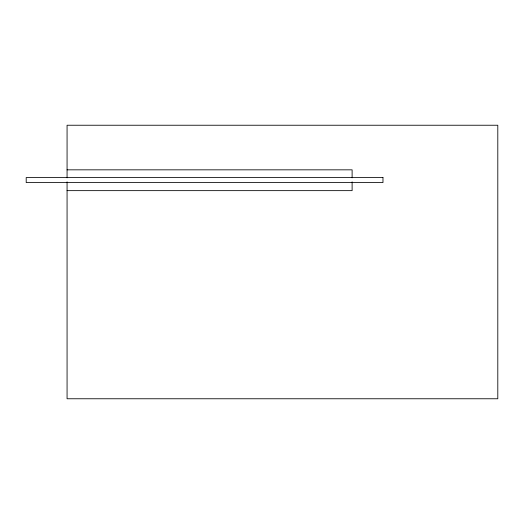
<?xml version="1.0" encoding="UTF-8"?>
<svg xmlns="http://www.w3.org/2000/svg" width="524" height="524" viewBox="0 0 524 524"><rect width="100%" height="100%" fill="white"/><g stroke="black" fill="none" stroke-linecap="round" stroke-linejoin="round"><path stroke-width="0.79" d="M67.065 169.835L352.115 169.835L352.115 177.839M67.065 190.644L352.115 190.644L352.115 181.841M67.065 177.839L67.065 125.236L497.8 125.236L497.8 398.764L67.065 398.764L67.065 181.841M382.972 177.551L26.2 177.551L26.2 182.562L382.972 182.568L382.972 177.557"/></g></svg>
